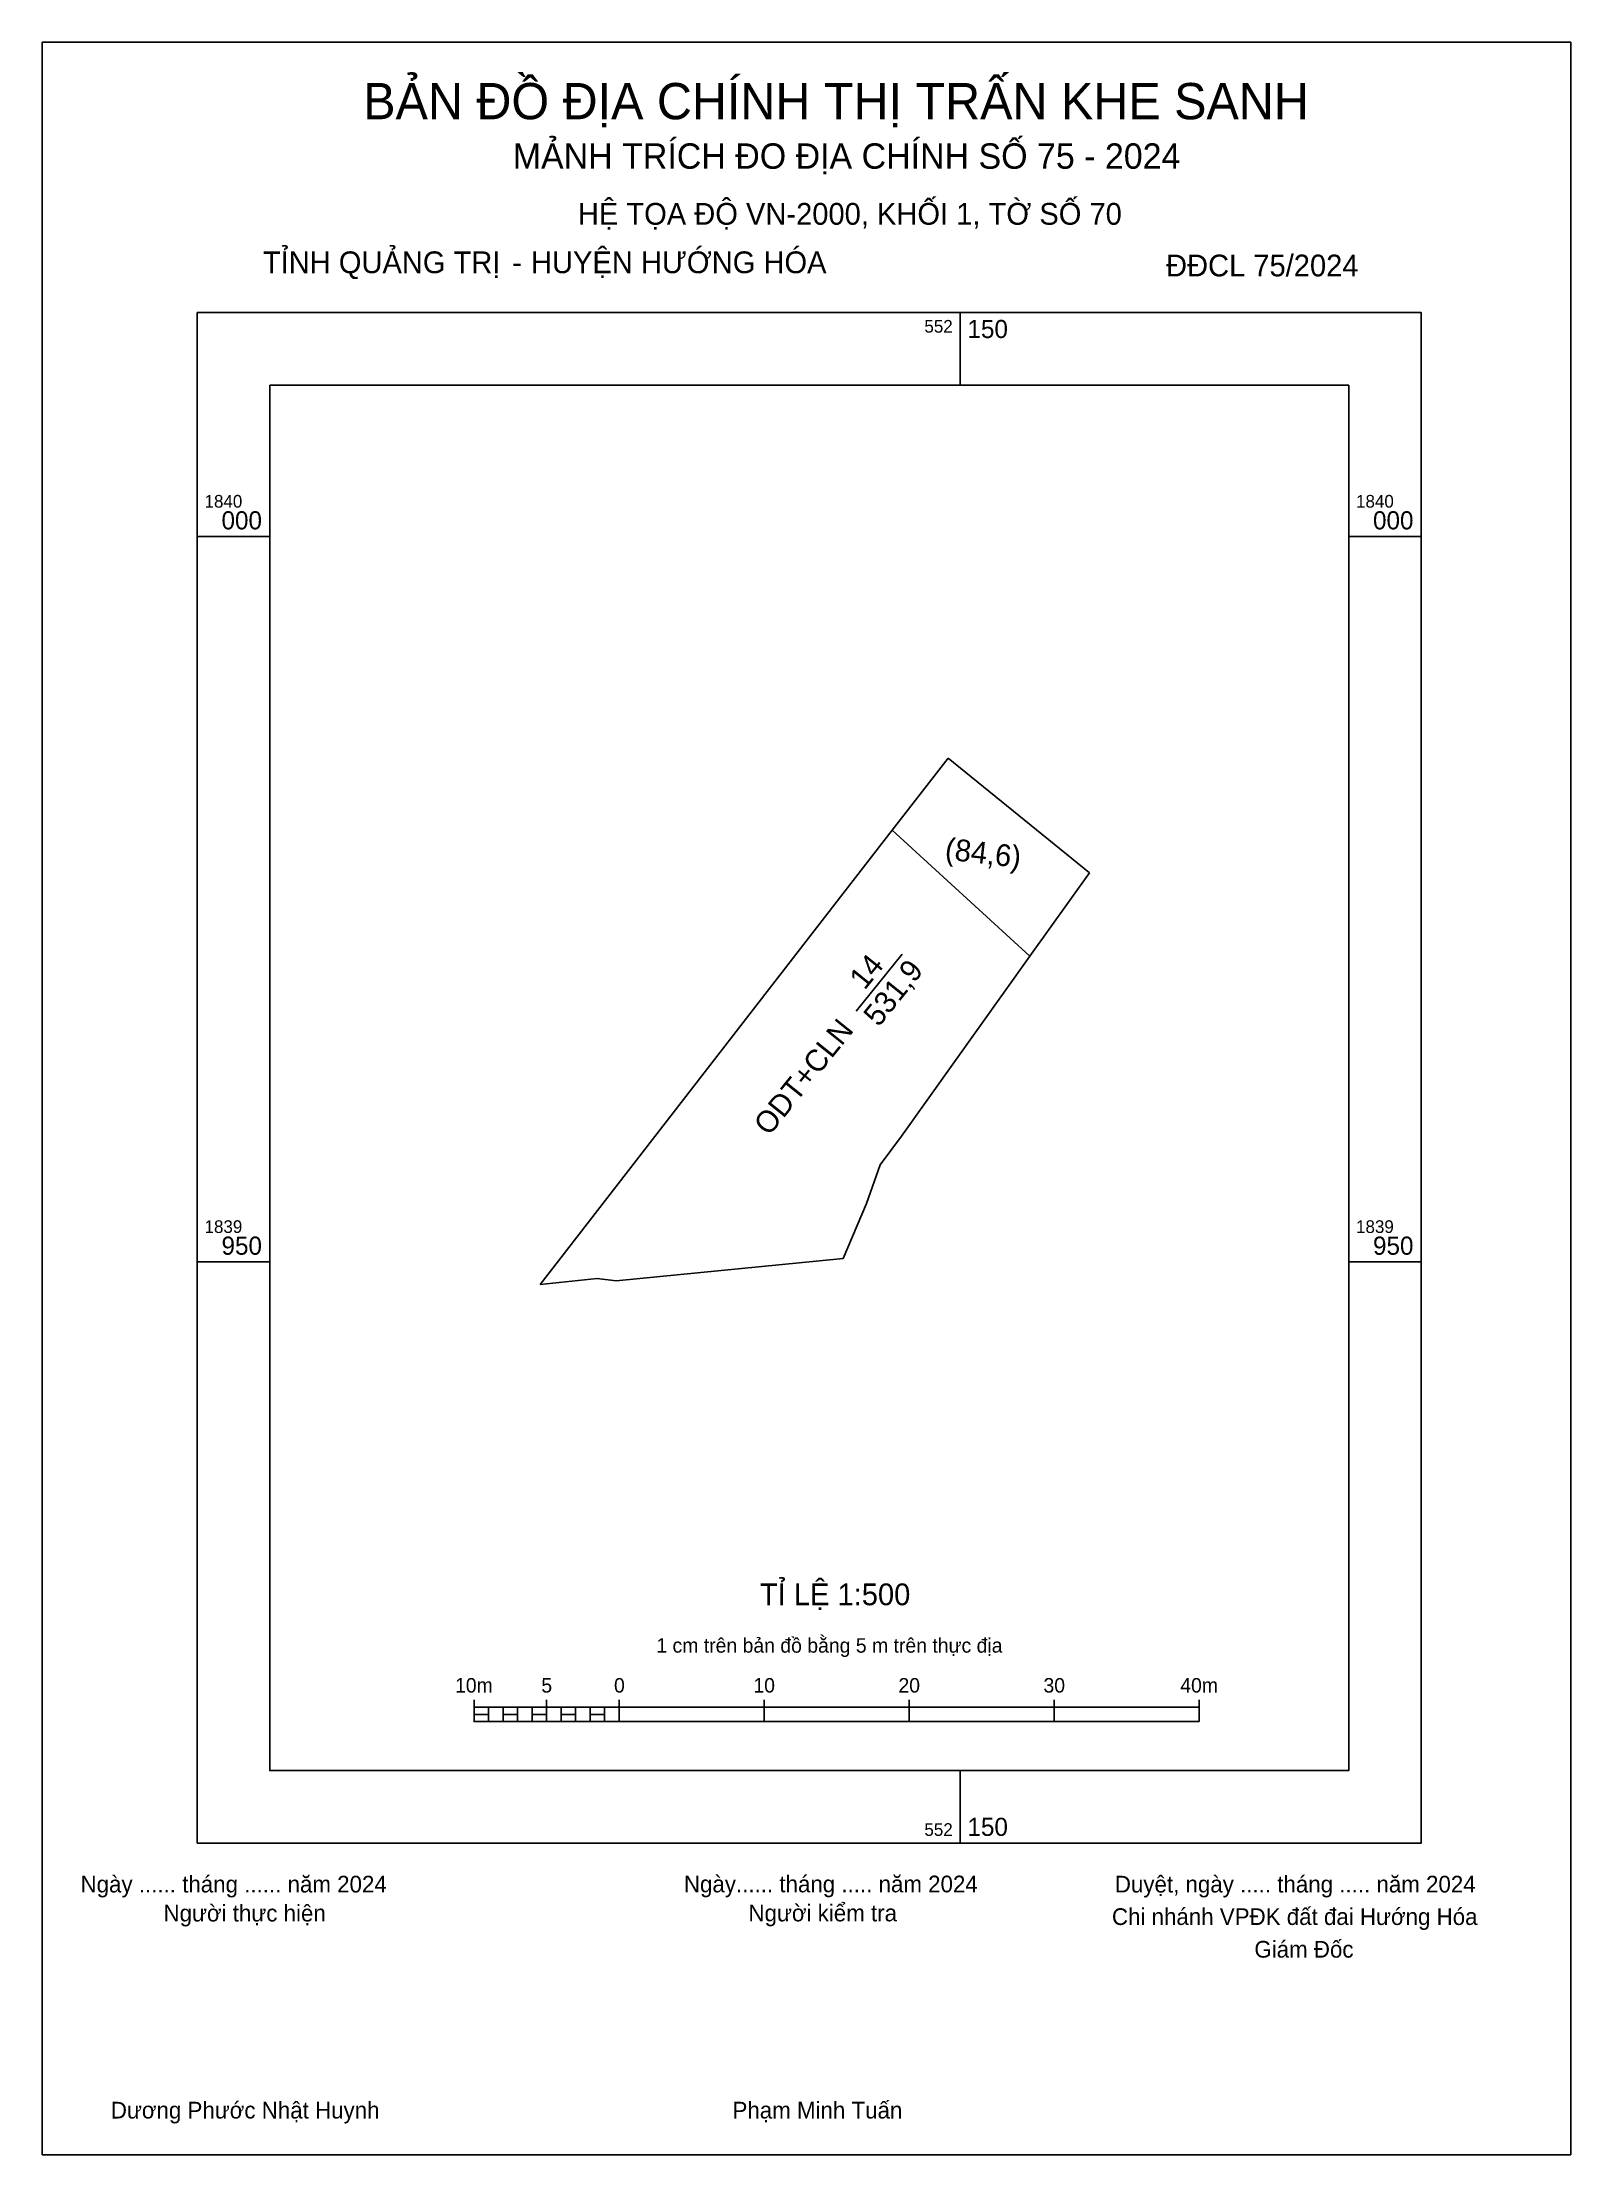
# Model space of a CAD drawing. Extents: x 552087 to 552192, y 1839888 to 1840034.
import ezdxf

# ---------------------------------------------------------------- set-up
doc = ezdxf.new("R2010")
doc.units = 0
for name, color, linetype in [('D.ODOTHICU', 7, 'Continuous'), ('Level 1', 7, 'Continuous'), ('Level 10', 7, 'Continuous'), ('Level 13', 7, 'Continuous'), ('Level 2', 7, 'Continuous'), ('Level 49', 7, 'Continuous'), ('Level 6', 7, 'Continuous'), ('Level 62', 7, 'Continuous'), ('Level 63', 7, 'Continuous'), ('Level 9', 7, 'Continuous')]:
    doc.layers.add(name, color=color, linetype=linetype)

msp = doc.modelspace()

# ---------------------------------------------------------------- linework, layer by layer
at = {"layer": 'D.ODOTHICU'}
for points in [[(552154.8, 1839971.07), (552145.31, 1839979.76)], [(552145.31, 1839979.76), (552145.31, 1839979.76)]]:
    msp.add_lwpolyline(points, dxfattribs=at)
at = {"layer": 'Level 1'}
for p, q in [((552086.71, 1840034.08), (552086.71, 1840034.08)), ((552192.09, 1839888.46), (552192.09, 1839888.46))]:
    msp.add_line(p, q, dxfattribs=at)
at = {"layer": 'Level 10'}
for p, q in [((552145.31, 1839979.76), (552149.16, 1839984.72)), ((552149.16, 1839984.72), (552158.92, 1839976.83)), ((552121.04, 1839948.46), (552145.31, 1839979.76)), ((552158.92, 1839976.83), (552154.8, 1839971.07)), ((552154.8, 1839971.07), (552145.95, 1839958.67)), ((552145.95, 1839958.67), (552144.48, 1839956.7)), ((552144.48, 1839956.7), (552143.53, 1839954.04)), ((552143.53, 1839954.04), (552141.92, 1839950.25)), ((552143.53, 1839954.04), (552141.92, 1839950.25)), ((552141.92, 1839950.25), (552126.27, 1839948.71)), ((552124.97, 1839948.86), (552121.04, 1839948.46)), ((552126.27, 1839948.71), (552124.97, 1839948.86))]:
    msp.add_line(p, q, dxfattribs=at)
at = {"layer": 'Level 2'}
msp.add_lwpolyline([(552086.71, 1840034.08), (552192.09, 1840034.08), (552192.09, 1839888.46), (552086.71, 1839888.46)], close=True, dxfattribs=at)
at = {"layer": 'Level 62'}
msp.add_lwpolyline([(552102.4, 1840010.44), (552176.79, 1840010.44), (552176.79, 1839914.94), (552102.4, 1839914.94)], close=True, dxfattribs=at)
at = {"layer": 'Level 63'}
for p, q in [((552086.71, 1840031.58), (552086.71, 1840034.08)), ((552086.71, 1840034.08), (552089.21, 1840034.08)), ((552086.71, 1840031.58), (552086.71, 1840034.08)), ((552086.71, 1840034.08), (552089.21, 1840034.08)), ((552189.59, 1840034.08), (552192.09, 1840034.08)), ((552189.59, 1840034.08), (552192.09, 1840034.08)), ((552192.09, 1840034.08), (552192.09, 1840031.58)), ((552192.09, 1840034.08), (552192.09, 1840031.58)), ((552086.71, 1840031.58), (552086.71, 1840031.58)), ((552086.71, 1840031.58), (552086.71, 1840031.58)), ((552150, 1840015.44), (552150, 1840010.44)), ((552097.4, 1840000), (552102.4, 1840000)), ((552176.79, 1840000), (552181.79, 1840000)), ((552097.4, 1839950), (552102.4, 1839950)), ((552176.79, 1839950), (552181.79, 1839950)), ((552116.48, 1839919.82), (552116.48, 1839918.32)), ((552116.48, 1839919.32), (552166.48, 1839919.32)), ((552117.48, 1839919.32), (552117.48, 1839918.32)), ((552118.48, 1839919.32), (552118.48, 1839918.32)), ((552119.48, 1839919.32), (552119.48, 1839918.32)), ((552120.48, 1839919.32), (552120.48, 1839918.32)), ((552121.48, 1839919.82), (552121.48, 1839918.32)), ((552121.48, 1839919.32), (552121.48, 1839918.32)), ((552122.48, 1839919.32), (552122.48, 1839918.32)), ((552123.48, 1839919.32), (552123.48, 1839918.32)), ((552124.48, 1839919.32), (552124.48, 1839918.32)), ((552125.48, 1839919.32), (552125.48, 1839918.32)), ((552126.48, 1839919.82), (552126.48, 1839918.32)), ((552126.48, 1839919.32), (552126.48, 1839918.32)), ((552136.48, 1839919.82), (552136.48, 1839918.32)), ((552146.48, 1839919.82), (552146.48, 1839918.32)), ((552156.48, 1839919.82), (552156.48, 1839918.32)), ((552166.48, 1839919.82), (552166.48, 1839918.32)), ((552116.48, 1839918.32), (552166.48, 1839918.32)), ((552150, 1839914.94), (552150, 1839909.94)), ((552086.71, 1839888.46), (552086.71, 1839890.96)), ((552086.71, 1839888.46), (552086.71, 1839890.96)), ((552192.09, 1839890.96), (552192.09, 1839888.46)), ((552192.09, 1839890.96), (552192.09, 1839888.46)), ((552089.21, 1839888.46), (552086.71, 1839888.46)), ((552089.21, 1839888.46), (552086.71, 1839888.46)), ((552192.09, 1839888.46), (552189.59, 1839888.46)), ((552192.09, 1839888.46), (552189.59, 1839888.46))]:
    msp.add_line(p, q, dxfattribs=at)
for points in [[(552097.4, 1840015.44), (552097.4, 1839909.94), (552181.79, 1839909.94), (552181.79, 1840015.44)], [(552116.48, 1839918.82), (552117.48, 1839918.82), (552117.48, 1839918.32), (552116.48, 1839918.32)], [(552116.48, 1839918.82), (552117.48, 1839918.82), (552117.48, 1839918.32), (552116.48, 1839918.32)], [(552118.48, 1839918.82), (552119.48, 1839918.82), (552119.48, 1839918.32), (552118.48, 1839918.32)], [(552120.48, 1839918.82), (552121.48, 1839918.82), (552121.48, 1839918.32), (552120.48, 1839918.32)], [(552122.48, 1839918.82), (552123.48, 1839918.82), (552123.48, 1839918.32), (552122.48, 1839918.32)], [(552124.48, 1839918.82), (552125.48, 1839918.82), (552125.48, 1839918.32), (552124.48, 1839918.32)]]:
    msp.add_lwpolyline(points, close=True, dxfattribs=at)
at = {"layer": 'Level 9'}
msp.add_line((552142.83, 1839967.3), (552145.99, 1839971.22), dxfattribs=at)

# ---------------------------------------------------------------- texts
at = {"layer": 'Level 13'}
for s, p in [('14', (552143.41, 1839968.69)), ('531,9', (552144.38, 1839966.15)), ('ODT+CLN', (552136.82, 1839958.63))]:
    msp.add_text(s, height=1.5, rotation=51.1678, dxfattribs=at).set_placement(p)
at = {"layer": 'Level 49'}
msp.add_text('(84,6)', height=1.5, rotation=353.4181, dxfattribs=at).set_placement((552148.9, 1839977.76))
at = {"layer": 'Level 6'}
for s, p in [('HỆ TỌA ÐỘ VN-2000, KHỐI 1, TỜ SỐ 70', (552123.64, 1840021.5)), ('TỈ LỆ 1:500', (552136.19, 1839926.34))]:
    msp.add_text(s, height=1.5, dxfattribs=at).set_placement(p)
at = {"layer": 'Level 63'}
for s, height, p in [('BẢN ĐỒ ĐỊA CHÍNH THỊ TRẤN KHE SANH', 2.5, (552108.84, 1840028.77)), ('MẢNH TRÍCH ĐO ĐỊA CHÍNH SỐ 75 - 2024', 1.75, (552119.15, 1840025.36)), ('TỈNH QUẢNG TRỊ', 1.5, (552101.92, 1840018.16)), (' HUYỆN HƯỚNG HÓA', 1.5, (552119.85, 1840018.16)), ('ĐĐCL 75/2024', 1.5, (552164.19, 1840017.94)), ('-', 1.5, (552119.11, 1840018.16)), ('552', 0.875, (552147.53, 1840014.06)), ('150', 1.25, (552150.5, 1840013.69)), ('1840', 0.875, (552097.9, 1840002)), ('000', 1.25, (552099.07, 1840000.5)), ('1840', 0.875, (552177.29, 1840002)), ('000', 1.25, (552178.46, 1840000.5)), ('1839', 0.875, (552097.9, 1839952)), ('1839', 0.875, (552177.29, 1839952)), ('950', 1.25, (552099.07, 1839950.5)), ('950', 1.25, (552178.46, 1839950.5)), ('1 cm trên bản đồ bằng 5 m trên thực địa', 1, (552129.05, 1839923.07)), ('10m', 1, (552115.17, 1839920.32)), ('5', 1, (552121.12, 1839920.32)), ('0', 1, (552126.13, 1839920.32)), ('10', 1, (552135.74, 1839920.32)), ('20', 1, (552145.74, 1839920.32)), ('30', 1, (552155.74, 1839920.32)), ('40m', 1, (552165.17, 1839920.32)), ('552', 0.875, (552147.53, 1839910.44)), ('150', 1.25, (552150.5, 1839910.44)), ('Ngày ...... tháng ...... năm 2024', 1.15, (552089.35, 1839906.54)), ('Ngày...... tháng ..... năm 2024', 1.15, (552130.95, 1839906.55)), ('Duyệt, ngày ..... tháng ..... năm 2024', 1.15, (552160.66, 1839906.54)), ('Người thực hiện', 1.15, (552095.07, 1839904.54)), ('Người kiểm tra', 1.15, (552135.4, 1839904.55)), ('Chi nhánh VPĐK đất đai Hướng Hóa', 1.15, (552160.46, 1839904.3)), ('Giám Đốc', 1.15, (552170.28, 1839902.05)), ('Dương Phước Nhật Huynh', 1.15, (552091.44, 1839890.96)), ('Phạm Minh Tuấn', 1.15, (552134.3, 1839890.96))]:
    msp.add_text(s, height=height, dxfattribs=at).set_placement(p)

doc.saveas('drawing.dxf')
